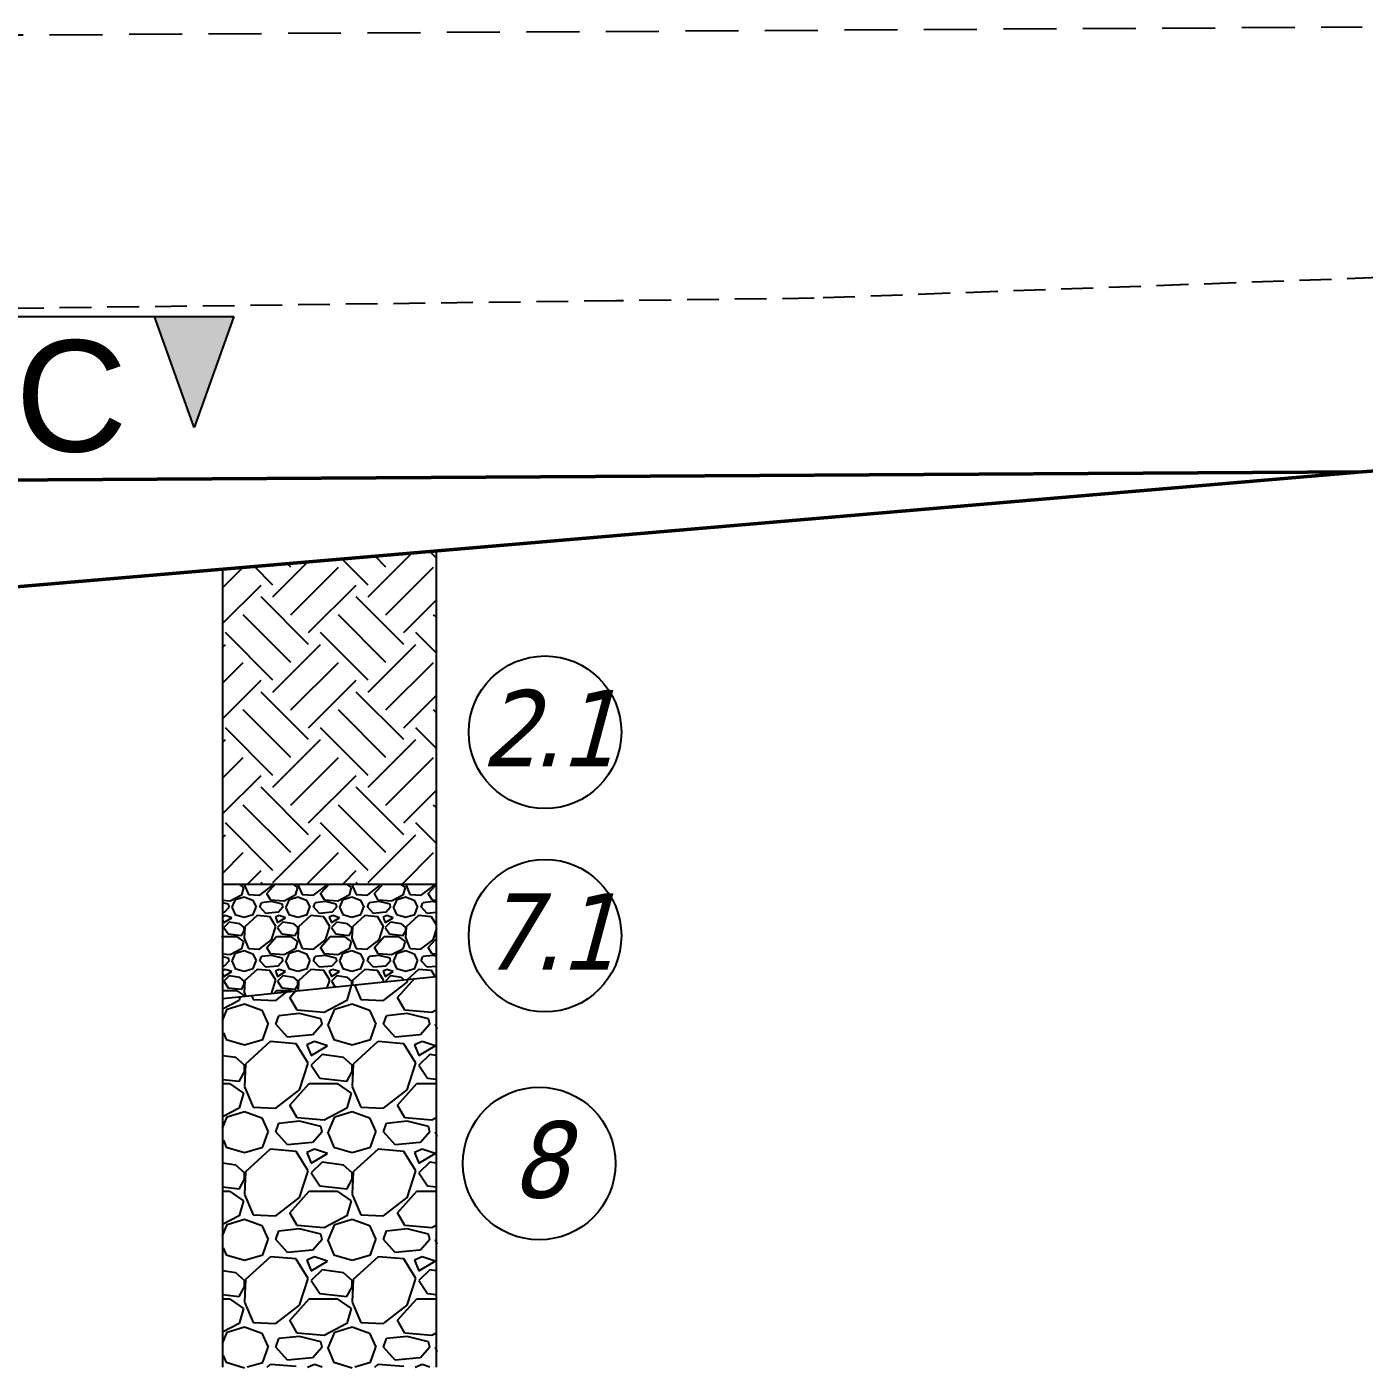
# Model space of a CAD drawing. Header units: centimetres. Extents: x 8495135 to 959133560, y 4530079 to 463453963.
# Drawn here: x 959099895 to 959100525, y 463411155 to 463411788 of the extents above; entities that cross this region are included whole.
import ezdxf
from ezdxf.enums import TextEntityAlignment as Align

# ---------------------------------------------------------------- set-up
doc = ezdxf.new("R2010")
doc.units = ezdxf.units.CM
doc.header["$LTSCALE"] = 0.1
doc.linetypes.add('CONTINU', pattern=[0])
doc.linetypes.add('DASHED', pattern=[0.75, 0.5, -0.25])
doc.layers.add('31_VERT_ALIGNM', color=1, linetype='Continuous', lineweight=50)
for name, color, linetype in [('br_dimension', 1, 'Continuous'), ('br_hatch', 9, 'Continuous'), ('br_hatch_dark', 8, 'Continuous'), ('Kustendilska voda', 12, 'Continuous'), ('plast', 7, 'Continuous')]:
    doc.layers.add(name, color=color, linetype=linetype)
doc.styles.add('1-50 cm', font='arial.ttf', dxfattribs={"height": 12.5})
doc.styles.get("Standard").update_dxf_attribs({"font": 'arial.ttf'})

# ---------------------------------------------------------------- blocks, each defined once
blk = doc.blocks.new('*U149')
at = {"linetype": 'CONTINU', "ltscale": 0.5}
blk.add_hatch(color=256, dxfattribs=at).paths.add_polyline_path([(-131.25, -52.5), (-150, 0), (-112.5, 0)])
at = {"ltscale": 0.5}
blk.add_line((0, 0), (-150, 0), dxfattribs=at)
at = {"lineweight": -3, "ltscale": 0.5}
for p, q in [((-150, 0), (-131.25, -52.5)), ((-131.25, -52.5), (-112.5, 0))]:
    blk.add_line(p, q, dxfattribs=at)
at = {"color": 7, "ltscale": 0.5, "style": '1-50 cm'}
blk.add_attdef('1', text='', height=52.5, dxfattribs=at).set_placement((-68.61, -37.55), align=Align.MIDDLE_CENTER)

msp = doc.modelspace()

# ---------------------------------------------------------------- hatches: boundary and pattern name
at = {"layer": 'br_hatch'}
h = msp.add_hatch(dxfattribs=at)
h.set_pattern_fill('EARTH', color=256, scale=5, angle=45)
h.set_pattern_definition([(45, (950595365.68, 458884330.042), (4e-15, 44.90128061), [31.75, -31.75]), (45, (950595357.26, 458884338.46), (4e-15, 44.90128061), [31.75, -31.75]), (45, (950595348.84, 458884346.88), (4e-15, 44.90128061), [31.75, -31.75]), (135, (950595348.84, 458884352.492), (-44.90128061, 4e-15), [31.75, -31.75]), (135, (950595357.26, 458884360.91), (-44.90128061, 4e-15), [31.75, -31.75]), (135, (950595365.68, 458884369.33), (-44.90128061, 4e-15), [31.75, -31.75])])
h.paths.add_polyline_path([(959100087.67, 463411540.25), (959099986.87, 463411531.64), (959099986.87, 463411382.97), (959100087.67, 463411382.97)])
h = msp.add_hatch(dxfattribs=at)
h.set_pattern_fill('GRAVEL', color=256)
h.set_pattern_definition([(228.0127875, (950595383.9664, 458884355.4418), (-203.20000001596, -228.5999999858), [3.4172144, -338.304836396]), (184.969741, (950595381.6804, 458884352.9018), (304.7999998794, 25.40000144698), [5.8640472, -580.540488935]), (132.5104471, (950595375.8384, 458884352.3938), (254.00000010727, -279.39999990246), [4.1348152, -409.34722794]), (267.273689, (950595365.9324, 458884346.0438), (25.4000000532, 507.99999999733), [5.3400452, -528.66437426]), (292.83365418, (950595365.6784, 458884340.7098), (-127.00000001063, 304.79999999555), [5.236337, -518.398077453]), (357.273689, (950595367.7104, 458884335.8838), (-507.99999999733, 25.4000000532), [5.3400452, -528.66437426]), (37.69424047, (950595373.0444, 458884335.6298), (-330.19999998536, -254.000000019), [7.0619366, -699.13115314]), (72.25532837, (950595378.6324, 458884339.9478), (177.80000004779, 558.79999998479), [6.6671952, -660.05256602]), (121.42956562, (950595380.6644, 458884346.2978), (-203.20000002883, 330.19999998226), [5.35813, -530.45545699]), (175.2363583, (950595377.8704, 458884350.8698), (279.399999996, -25.4000000439), [6.1171328, -299.7393695]), (222.3974378, (950595371.7744, 458884351.3778), (-304.79999999025, -279.40000001064), [7.9107792, -783.16772512]), (138.81407483, (950595391.0784, 458884345.7898), (-177.79999998934, 152.4000000124), [2.7000454, -267.305658243]), (171.4692344, (950595389.0464, 458884347.5678), (330.2000000089, -50.79999994237), [5.1368198, -508.54638997]), (225, (950595383.966, 458884348.33), (-4e-15, -25.4), [3.5920934, -32.328931084]), (203.19859051, (950595382.1884, 458884351.3778), (127.0000000035, 50.7999999911), [1.9344132, -191.50622369]), (291.80140949, (950595380.4104, 458884350.616), (-25.4000000053, 76.1999999982), [2.7356562, -134.0475299]), (30.96375653, (950595381.4264, 458884348.076), (76.2000000019, 50.7999999972), [4.4431966, -143.66298153]), (161.56505118, (950595385.2364, 458884350.362), (50.800000001, -25.3999999973), [3.2128714, -77.10898117]), (16.389540334, (950595365.6784, 458884350.6158), (254, 76.2), [4.50088, -445.588266725]), (70.34617594, (950595369.9964, 458884351.8858), (-101.6000000093, -279.3999999967), [3.7759894, -373.82215678]), (293.19859051, (950595385.2364, 458884355.4418), (-50.7999999911, 127.0000000036), [3.868801, -189.57183589]), (343.61045967, (950595386.7604, 458884351.8858), (-254.00000000532, 76.19999998223), [4.50088, -445.588266725]), (339.44395478, (950595365.6784, 458884334.8678), (-127, 50.8), [4.340352, -212.67734313]), (294.7751406, (950595369.7424, 458884333.3438), (-127.00000015117, 279.39999993127), [3.6367212, -360.03593381]), (66.80140949, (950595385.4904, 458884330.0418), (50.799999992, 127.0000000032), [3.868801, -189.57183589]), (17.35402464, (950595387.0144, 458884333.5978), (-330.19999999343, -101.60000002132), [4.2578274, -421.5237598]), (69.44395478, (950595373.0444, 458884330.0418), (-50.8000000009, -126.99999999965), [2.170176, -214.84751913]), (101.309932474, (950595383.9664, 458884330.042), (-25.4, 101.6), [1.295146, -128.219949645]), (165.96375653, (950595383.7124, 458884331.312), (76.2, -25.4), [5.236337, -99.49054589]), (186.00900596, (950595378.6324, 458884332.5818), (253.99999999865, 25.4000000133), [4.85267, -480.413648633]), (303.69006753, (950595381.4264, 458884345.79), (-25.4000000035, 50.799999998), [3.6632388, -87.9177636]), (353.15722659, (950595383.4584, 458884342.7418), (431.80000000266, -50.79999997739), [6.3955676, -633.16009065]), (60.9453959, (950595389.8084, 458884341.9798), (-101.6000000028, -177.7999999984), [2.6150824, -258.89392318]), (90, (950595391.078, 458884344.266), (-25.4, 25.4), [1.524, -23.876]), (120.25643716, (950595378.1244, 458884333.3438), (101.59999998757, -177.8000000071), [3.5286696, -349.33940773]), (48.0127875, (950595376.3464, 458884336.3918), (203.20000001675, 228.5999999851), [6.8344288, -334.887621996]), (0, (950595380.918, 458884341.472), (25.4, 25.4), [6.604, -18.796]), (325.3048465, (950595387.5224, 458884341.4718), (254.00000009622, -177.79999986255), [4.0160956, -397.59316724]), (254.0546041, (950595390.8244, 458884339.186), (-25.3999999982, -101.6000000004), [3.6982908, -181.21650039]), (207.64597536, (950595389.8084, 458884335.6298), (-482.60000001773, -253.99999996631), [6.021451, -596.12464423]), (175.42607874, (950595384.4744, 458884332.8358), (-330.19999999999, 25.4), [6.3702946, -630.65846456])])
h.paths.add_polyline_path([(959100087.67, 463411343.09), (959100087.67, 463411382.97), (959100080.55, 463411382.97), (959099986.87, 463411382.97), (959099986.87, 463411352.72)])
h.paths.add_polyline_path([(959099986.87, 463411352.72), (959099986.87, 463411329.05), (959100087.67, 463411339.46), (959100087.67, 463411343.09)])
h = msp.add_hatch(dxfattribs=at)
h.set_pattern_fill('GRAVEL', color=256, scale=2)
h.set_pattern_definition([(228.0127875, (950595402.2544, 458884376.1305), (-406.4000000319, -457.1999999716), [6.8344288, -676.6096728]), (184.969741, (950595397.6824, 458884371.0505), (609.5999997588, 50.80000289396), [11.7280944, -1161.08097787]), (132.5104471, (950595385.9984, 458884370.0345), (508.0000002145, -558.7999998049), [8.2696304, -818.69445588]), (267.273689, (950595366.1864, 458884357.3345), (50.8000001064, 1015.99999999466), [10.6800904, -1057.32874851]), (292.83365418, (950595365.6784, 458884346.6665), (-254.00000002127, 609.5999999911), [10.472674, -1036.7961549]), (357.273689, (950595369.7424, 458884337.0145), (-1015.99999999466, 50.8000001064), [10.6800904, -1057.32874851]), (37.69424047, (950595380.4104, 458884336.5065), (-660.39999997072, -508.000000038), [14.1238732, -1398.26230628]), (72.25532837, (950595391.5864, 458884345.1425), (355.6000000956, 1117.59999996958), [13.3343904, -1320.10513204]), (121.42956562, (950595395.6504, 458884357.8425), (-406.40000005766, 660.3999999645), [10.71626, -1060.91091397]), (175.2363583, (950595390.0624, 458884366.9865), (558.799999992, -50.8000000878), [12.2342656, -599.478739]), (222.3974378, (950595377.8704, 458884368.0025), (-609.5999999805, -558.80000002128), [15.8215584, -1566.33545024]), (138.81407483, (950595416.4784, 458884356.8265), (-355.5999999787, 304.8000000248), [5.4000908, -534.6113165]), (171.4692344, (950595412.4144, 458884360.3825), (660.4000000178, -101.59999988475), [10.2736396, -1017.09277994]), (225, (950595402.254, 458884361.907), (-7e-15, -50.8), [7.1841868, -64.65786217]), (203.19859051, (950595398.6984, 458884368.0025), (254.000000007, 101.599999982), [3.8688264, -383.01244738]), (291.80140949, (950595395.142, 458884366.4785), (-50.800000011, 152.399999996), [5.4713124, -268.0950598]), (30.96375653, (950595397.1744, 458884361.3985), (152.400000004, 101.5999999944), [8.8863932, -287.32596306]), (161.56505118, (950595404.794, 458884365.97), (101.600000003, -50.799999995), [6.4257428, -154.21796234]), (16.389540334, (950595365.6784, 458884366.4785), (508, 152.4), [9.00176, -891.17653345]), (70.34617594, (950595374.3144, 458884369.0185), (-203.2000000186, -558.7999999934), [7.5519788, -747.64431356]), (293.19859051, (950595404.7944, 458884376.1305), (-101.5999999823, 254.000000007), [7.737602, -379.14367178]), (343.61045967, (950595407.8424, 458884369.0185), (-508.00000001065, 152.39999996446), [9.00176, -891.17653345]), (339.44395478, (950595365.6784, 458884334.9825), (-254, 101.6), [8.680704, -425.35468626]), (294.7751406, (950595373.8064, 458884331.9345), (-254.0000003023, 558.7999998625), [7.2734424, -720.07186761]), (66.80140949, (950595405.3024, 458884325.3305), (101.599999984, 254.0000000064), [7.737602, -379.14367178]), (17.35402464, (950595408.3504, 458884332.4425), (-660.3999999869, -203.20000004265), [8.5156548, -843.0475196]), (69.44395478, (950595380.4104, 458884325.3305), (-101.6000000018, -253.9999999993), [4.340352, -429.69503826]), (101.30993247, (950595402.254, 458884325.331), (-50.8, 203.2), [2.590292, -256.4398993]), (165.96375653, (950595401.746, 458884327.87), (152.4, -50.8), [10.472674, -198.98109178]), (186.00900596, (950595391.5864, 458884330.4105), (507.9999999973, 50.8000000266), [9.70534, -960.82729727]), (303.69006753, (950595397.174, 458884356.827), (-50.800000007, 101.599999996), [7.3264776, -175.8355272]), (353.15722659, (950595401.2384, 458884350.7305), (863.6000000053, -101.5999999548), [12.7911352, -1266.3201813]), (60.9453959, (950595413.9384, 458884349.2065), (-203.2000000056, -355.5999999968), [5.2301648, -517.78784636]), (90, (950595416.48, 458884353.78), (-50.8, 50.8), [3.048, -47.752]), (120.25643716, (950595390.5704, 458884331.9345), (203.1999999751, -355.6000000142), [7.0573392, -698.67881546]), (48.0127875, (950595387.0144, 458884338.0305), (406.4000000335, 457.1999999702), [13.6688576, -669.775244]), (0, (950595396.16, 458884348.19), (50.8, 50.8), [13.208, -37.592]), (325.3048465, (950595409.3664, 458884348.1905), (508.0000001924, -355.5999997251), [8.0321912, -795.18633448]), (254.0546041, (950595415.9704, 458884343.6185), (-50.7999999965, -203.200000001), [7.3965816, -362.43300078]), (207.64597536, (950595413.9384, 458884336.5065), (-965.20000003547, -507.9999999326), [12.042902, -1192.24928846]), (175.42607874, (950595403.2704, 458884330.9185), (-660.39999999998, 50.8), [12.7405892, -1261.31692912])])
h.paths.add_polyline_path([(959100087.67, 463411339.46), (959099986.87, 463411329.05), (959099986.87, 463411155.05), (959100087.67, 463411155.05)])

# ---------------------------------------------------------------- linework, layer by layer
at = {"layer": '31_VERT_ALIGNM'}
for p in [(959101908.07, 463411684.05), (959094430.33, 463411540.99), (959099559.05, 463411495.11)]:
    msp.add_line(p, (959100524.47, 463411577.56), dxfattribs=at)
at = {"layer": 'br_hatch'}
for p, q in [((959099986.87, 463411382.97), (959100087.67, 463411382.97)), ((959099986.87, 463411329.05), (959100087.67, 463411339.46))]:
    msp.add_line(p, q, dxfattribs=at)
at = {"layer": 'br_hatch_dark'}
for p, q in [((959100087.67, 463411540.25), (959100087.67, 463411155.05)), ((959099986.87, 463411531.64), (959099986.87, 463411155.05))]:
    msp.add_line(p, q, dxfattribs=at)
at = {"layer": 'br_hatch_dark', "linetype": 'DASHED', "ltscale": 300}
msp.add_lwpolyline([(959102043.95, 463411680.15), (959101963.47, 463411669.85), (959101689.07, 463411672.95), (959101422.47, 463411672.85), (959101116.97, 463411672.75), (959100667.37, 463411674.15), (959100265.97, 463411659.45), (959100172.47, 463411658.25), (959099866.67, 463411654.35), (959099676.77, 463411620.45), (959099221.97, 463411601.15), (959099135.57, 463411603.95), (959099015.57, 463411600.25), (959098922.47, 463411599.75), (959098537.87, 463411597.55)], dxfattribs=at)
at = {"layer": 'br_hatch_dark'}
for centre in [(959100138.99, 463411454.66), (959100138.99, 463411358.69), (959100136.23, 463411251.17)]:
    msp.add_circle(centre, 36, dxfattribs=at)
at = {"layer": 'Kustendilska voda', "color": 1, "linetype": 'DASHED', "ltscale": 500}
msp.add_line((959094430.33, 463411750.99), (959100524.47, 463411787.56), dxfattribs=at)

# ---------------------------------------------------------------- block references
at = {"layer": 'br_dimension'}
ref = msp.add_blockref('*U149', (959099842.17, 463411650.93), dxfattribs=dict(at, xscale=-1))
ref.add_attrib('1', 'C', dxfattribs={"layer": '0', "color": 7, "ltscale": 0.5, "height": 52.5, "style": '1-50 cm'}).set_placement((959099915.5, 463411613.37), align=Align.MIDDLE_CENTER)

# ---------------------------------------------------------------- texts
at = {"layer": 'plast', "char_height": 36, "width": 46.2073, "attachment_point": 2}
for s, insert in [('{\\fTahoma|b0|i1|c0|p34;\\T0.9;2.1}', (959100139.28, 463411474.61)), ('{\\fTahoma|b0|i1|c0|p34;\\T0.9;7.1}', (959100139.28, 463411378.63)), ('{\\fTahoma|b0|i1|c0|p34;8}', (959100136.52, 463411271.12))]:
    msp.add_mtext(s, dxfattribs=dict(at, insert=insert))

doc.saveas('drawing.dxf')
